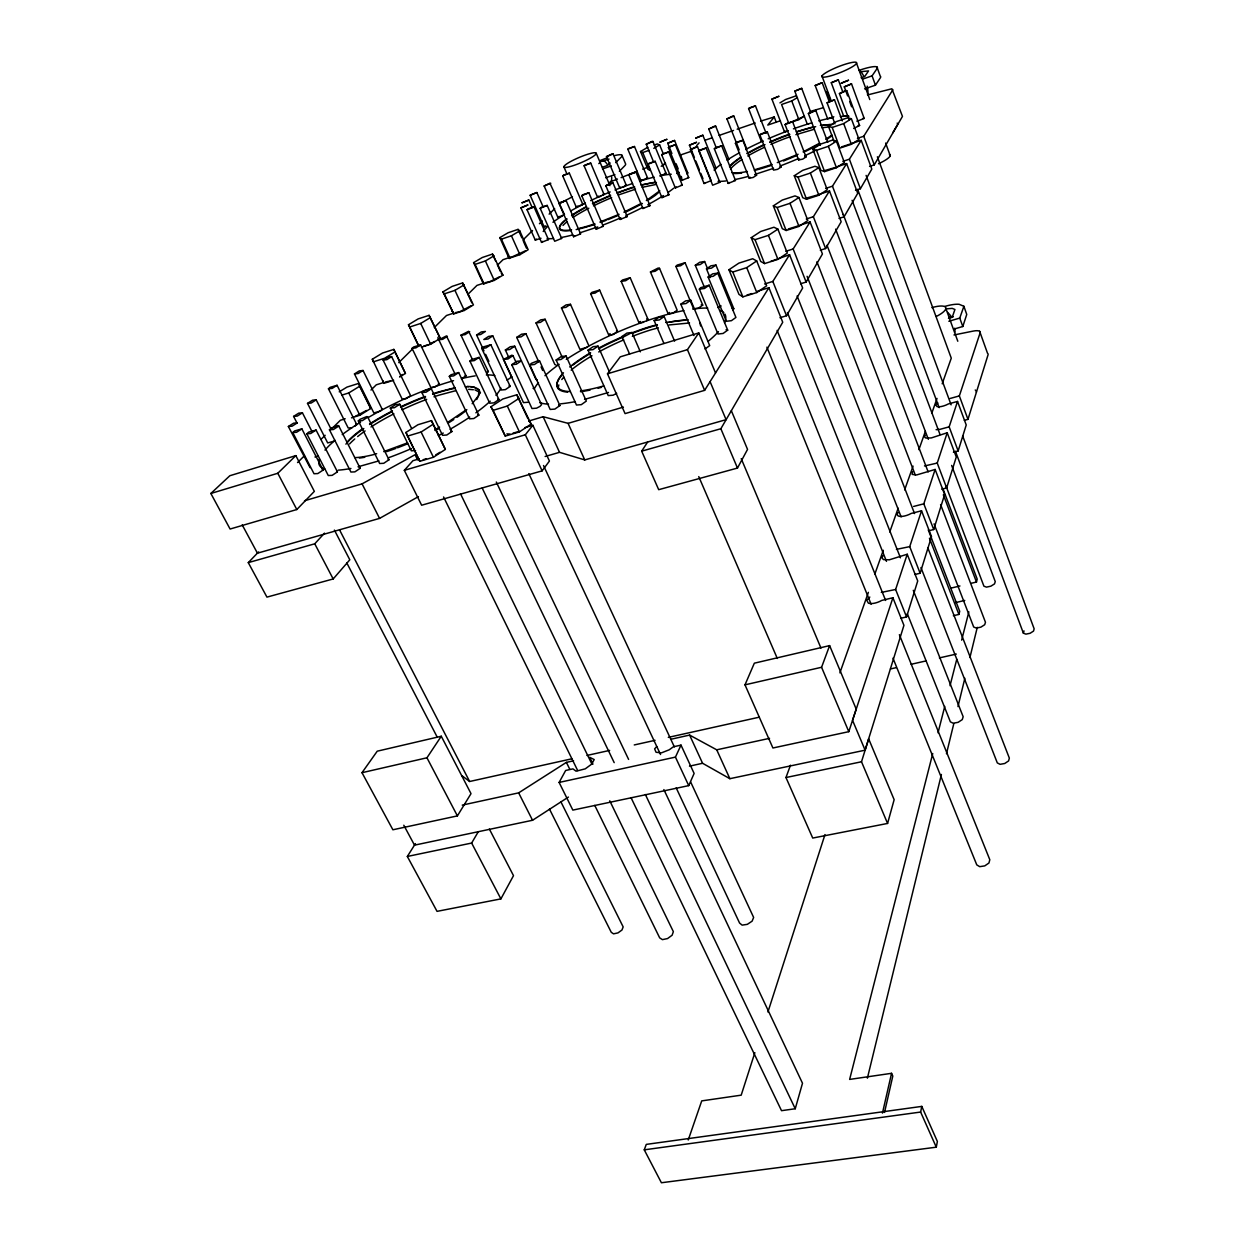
<?xml version="1.0" encoding="UTF-8"?>
<svg xmlns="http://www.w3.org/2000/svg" width="1245" height="1245" viewBox="0 0 1245 1245"><rect width="100%" height="100%" fill="white"/><g stroke="black" fill="none" stroke-linecap="round" stroke-linejoin="round"><path stroke-width="1.5" d="M912.523 471.59L912.149 474.392L916.6 474.952L935.135 469.458L944.628 494.467L933.719 529.545L928.63 530.821M936.287 1147.19L937.376 1141.463L921.782 1106.4L646.279 1144.388L644.256 1149.835L661.406 1182.75L936.287 1147.19L920.631 1112.05L921.782 1106.4M884.526 1112.423L892.805 1076.069L891.56 1073.314L849.635 1079.415L932.738 753.505M882.456 1113.108L891.56 1073.314M867.376 1078.201L941.407 774.483M946.465 753.739L953.826 723.547M957.965 706.569L964.859 678.276M969.917 657.531L977.278 627.34M938.03 732.776L944.753 706.397M950.028 685.684L956.767 659.305M961.654 640.132L968.859 611.855M970.96 583.345L976.469 582.038L977.2 579.112L942.823 488.445M953.359 615.715L958.899 614.423L959.708 611.342L928.272 529.903M887.576 823.443L894.143 799.695L868.652 738.83L861.509 761.769L887.576 823.443L812.72 838.056L785.968 777.534L790.497 765.208M962.618 435.797L1034.144 628.818L1033.537 631.075L1030.113 633.285L1025.896 634.141L1023.374 633.145L1024.013 630.888M631.013 797.609L781.518 1110.68L795.244 1108.75L802.496 1083.243L663.865 789.579M671.211 739.203L689.606 735.079L702.585 763.278L729.866 778.685L865.119 750.175L903.932 625.332L892.898 597.74L881.787 600.417A10.863 4.466 -21.8 0 1 868.341 603.125L866.769 600.23L869.819 597.055M901.053 618.22L906.547 616.929L917.721 580.964L907.231 554.243L889.288 559.814L883.576 559.628L882.051 558.087L882.892 555.706M914.842 574.505L920.133 573.214L931.509 536.657L921.533 510.792L911.262 513.422A10.007 3.766 -21.2 0 1 900.337 516.442A10.007 3.766 -21.2 0 1 898.065 512.613M941.765 489.207L946.651 487.931L956.269 456.993L947.212 432.762L931.322 437.929L926.171 438.084A9.244 3.19 -20.8 0 1 925.377 435.127M953.437 452.215L958.152 450.955L966.229 424.981L957.529 401.435L948.348 403.956A8.933 2.972 -20.7 0 1 937.158 406.695L935.664 404.952L937.781 402.929M964.33 420.343L967.972 419.347L988.032 354.872A11.781 3.735 -20.3 0 0 987.534 353.3L979.644 331.294M754.859 1052.663L741.195 1095.164L701.729 1100.891L688.236 1139.984M767.932 1011.998L824.984 834.57M953.717 329.147L962.805 326.517L966.743 314.44L963.895 306.286L959.132 304.294A23.173 6.754 -20.7 0 0 944.862 306.41M892.898 597.74L852.545 720.31L865.119 750.175M906.547 616.929L895.622 589.492L907.231 554.243M920.133 573.214L909.721 546.633L921.533 510.792M933.719 529.545L923.821 503.82L935.135 469.458M946.651 487.931L937.236 463.062L947.212 432.762M958.152 450.955L949.157 426.848L957.529 401.435M967.972 419.347L959.35 395.91L980.126 332.82A11.843 3.61 -20.4 0 0 973.045 331.123L953.997 334.967M848.794 731.671L856.218 709.136L829.621 645.61L754.346 663.18L744.992 684.843L772.912 747.996L848.794 731.671L821.575 667.273L829.621 645.61M962.805 326.517L959.755 318.082L963.895 306.286M839.893 672.86L868.387 592.355M874.861 574.054L883.281 550.274M889.755 531.973L898.174 508.193M904.648 489.892L913.067 466.112M918.888 449.647L925.362 431.346M931.851 413.06L937.018 398.416M942.2 383.787L951.273 358.171L877.383 156.777M592.931 764.197L589.71 757.302L594.207 759.559L591.655 764.15L585.274 768.834L576.077 771.2L572.933 768.881L565.65 770.484L559.114 782.436L572.84 810.106L688.734 785.626L694.119 773.441L680.999 745.117L673.374 746.798L669.219 749.801L661.375 752.883L656.037 752.26L654.637 748.867L656.737 746.549M688.734 785.626L675.444 757.116L680.999 745.117M476.71 399.552L479.823 393.155A75.556 18.068 -24.9 0 0 477.162 388.424M647.618 442.068L641.673 451.157L658.698 489.674L737.476 468.058L747.545 449.398L731.344 410.694M415.441 843.612L407.333 856.467L437.042 911.356L500.895 898.89L513.5 875.655L489.378 829.092M641.673 451.157L720.855 428.731L782.731 322.253L768.912 287.704L757.318 291.283M779.961 317.724L786.513 315.748L802.651 288.015L789.563 254.711L770.717 261.403M800.613 283.751L806.122 282.055L822.431 253.996L810.075 221.968L799.399 225.376M820.315 250.214L825.606 248.549L841.169 221.781L829.481 190.983L819.226 194.313M838.99 218.435L844.063 216.817L857.727 193.317L846.631 163.593L836.764 166.846M855.517 190.314L860.388 188.742L871.811 169.102L861.198 140.327L841.744 146.832M869.57 166.394L874.286 164.854L902.469 116.392L891.902 88.768L867.998 94.838M892.727 132.888L897.349 124.998A24.075 4.778 -21.4 0 0 897.178 123.146M407.333 856.467L471.637 843.052L478.267 831.769M457.397 815.895L471.015 793.641L441.275 736.246L377.235 751.186L361.999 772.694L392.891 829.777L457.397 815.895L426.957 757.785L441.275 736.246M715.533 372.94L698.787 332.929L620.243 356.848L607.482 373.796L625.068 413.605L704.623 390.354L768.912 287.704M764.617 283.984L772.834 281.432L789.563 254.711M785.797 251.303L793.158 248.969L810.075 221.968M806.278 218.995L813.358 216.723L829.481 190.983M825.684 188.4L832.469 186.19L846.631 163.593M842.849 161.352L849.386 159.204L861.198 140.327M857.447 138.351L863.75 136.25L892.898 89.702M864.637 88.877L875.453 85.174L880.339 77.828A24.309 4.249 -21.6 0 0 880.246 76.163L876.947 66.981M607.482 373.796L687.427 349.658L698.787 332.929M863.065 78.964L872.076 75.852L877.025 68.615A24.355 4.14 -21.7 0 0 858.91 70.42M418.974 458.923L412.92 460.712L404.329 470.33L421.635 505.221L542.12 470.859L549.434 461.055L532.86 425.261L524.908 427.611M607.98 185.225L611.513 180.509A11.843 4.373 70.8 0 0 611.637 176.977M776.273 122.352L774.219 116.968L767.776 125.076L780.444 120.734M404.329 470.33L525.312 434.77L532.86 425.261M727.687 330.143L723.112 333.458L717.991 334.018L699.379 289.151L700.655 287.673L709.168 285.214L727.687 330.143L726.068 329.738M732.636 310.176L733.819 308.713L715.953 265.06L710.973 265.792L706.475 268.873L710.07 277.604M849.09 119.738L839.426 93.608L845.371 90.652L846.74 90.62L859.579 125.48L853.681 128.453M847.627 95.927L844.297 86.854L851.533 83.897L864.186 118.399L856.98 121.325L857.727 120.454M702.709 305.118L698.352 308.184L693.605 308.776L675.91 266.446L677.155 265.092L685.092 262.742L702.709 305.118L701.231 304.792M709.168 285.214L704.499 288.466L699.379 289.151M717.774 273.122L713.183 276.281L708.125 276.997L712.7 273.838L717.774 273.122L735.919 317.444L731.422 320.681L726.364 321.272L708.125 276.997M258.587 551.924L248.284 562.631L266.944 597.118L333.178 578.956L349.798 559.799L334.407 530.09M690.742 300.216L685.964 303.547L680.828 304.2L685.606 300.885L690.742 300.216L709.697 345.596L705.012 349.005M715.953 265.06L711.455 268.142L706.475 268.873M806.029 156.932L802.683 159.142L798.621 159.936L785.097 124.64L785.953 123.737L792.551 121.59L806.029 156.932L804.69 156.87M668.176 313.833L672.798 313.258L677.171 310.223L659.523 268.329L658.123 268.064L650.45 271.986L668.176 313.833L669.405 312.433M664.161 316.557L659.259 319.949L654.154 320.572L659.041 317.179L664.161 316.557L674.588 341.13M798.621 159.936L799.461 159.002M696.64 145.618L699.099 142.864M704.623 261.528L700.172 264.562L695.301 265.278L699.768 262.259L704.623 261.528L707.58 268.687M646.731 320.696L647.991 319.296L630.188 277.728L622.484 280.016L621.177 281.37L639.043 322.875L643.572 322.33M639.043 322.875L640.319 321.475M780.973 167.11L777.58 169.336L773.581 170.114L759.886 134.911L760.773 133.993L767.325 131.877L780.973 167.11L779.666 167.032M640.35 351.837L631.993 332.508L623.434 336.959A78.451 20.029 -23.4 0 0 598.549 348.849M629.596 354.078L621.955 336.539L626.935 333.084L631.993 332.508M851.533 83.897L844.297 86.854M559.892 405.559L554.865 409.091L550.181 409.449L529.81 364.972L531.397 363.338L538.322 360.568L539.614 361.019L559.892 405.559L558.569 405.014M846.74 90.62L839.426 93.608M248.284 562.631L314.752 543.8L324.509 533.14M685.092 262.742L680.657 265.73L675.91 266.446M842.305 120.874L834.477 99.787L827.085 102.806L834.944 123.862M827.085 102.806L834.477 99.787M617.676 331.481L613.194 334.547L608.758 335.076L590.628 293.711L591.997 292.342L599.623 290.085L617.676 331.481L616.368 331.123M827.769 142.241L815.817 110.463L808.379 113.497L820.377 145.245M598.051 346.141L592.978 349.627L588.045 350.156L593.102 346.686L598.051 346.141L609.63 372.395M756.571 175.234L753.147 177.475L749.225 178.222L735.406 143.268L736.324 142.335L742.814 140.249L756.571 175.234L755.31 175.156M608.758 335.076L610.066 333.644M808.379 113.497L815.817 110.463M749.225 178.222L750.112 177.257M842.912 92.254L838.336 79.851L831.286 82.73L843.752 116.376L847.689 115.536M659.523 268.329L655.072 271.301L650.45 271.986M771.916 99.133L778.794 96.316L771.916 99.133L784.506 131.892L785.284 131.067M831.286 82.73L838.336 79.851M792.551 121.59L785.097 124.64M735.468 180.463L728.185 183.42L714.35 148.793L715.284 147.875L721.68 145.805L735.468 180.463L734.254 180.369M566.07 356.008L560.95 359.478L556.141 359.992L561.246 356.521L566.07 356.008L586.317 401.092L581.306 404.656L576.482 405.03L556.141 359.992M728.185 183.42L729.103 182.455M663.772 164.449L665.048 163.111M829.357 101.965L822.167 82.684L815.195 85.531L827.645 118.804L833.839 116.812M296.808 509.532L314.347 491.37L295.828 455.623L229.843 475.73L210.856 493.471L230.092 529.032L296.808 509.532L277.791 473.271L295.828 455.623M766.157 133.402L755.466 105.856L749.443 107.848L748.603 108.657L761.333 141.339L762.142 140.498M630.188 277.728L625.706 280.701L621.177 281.37M815.195 85.531L822.167 82.684M767.325 131.877L759.886 134.911M719.859 182.284L712.654 185.209L698.865 150.972L699.814 150.054L706.102 148.015L719.859 182.284L718.661 182.19M539.614 361.019L534.494 364.474L529.81 364.972M745.864 149.696L746.704 148.84L733.834 116.096L732.683 116.096L726.955 118.913L739.188 149.898M619.356 171.296L624.632 165.896A22.877 3.859 -23 0 0 625.612 163.951L622.018 155.392M498.903 399.521L494.016 402.851L489.736 403.209L469.925 361.097L471.528 359.572L479.169 357.377L498.903 399.521L497.767 399.022M610.081 162.908L607.607 165.429L602.424 167.219M810.884 112.657L801.718 88.348L794.792 91.165L807.289 124.142L808.534 124.158M510.17 386.386L505.392 389.623L501.144 390.012L481.737 348.413L483.309 346.935L490.857 344.74L510.17 386.386L509.034 385.903M478.843 415.13L473.847 418.522L469.567 418.849L449.321 376.348L450.986 374.776L458.674 372.582L478.843 415.13L477.722 414.601M492.771 335.901L487.993 339.013L483.823 339.511L488.6 336.415L492.771 335.901L511.773 376.955L507.073 380.114M794.792 91.165L801.718 88.348M704.047 183.529L711.144 180.634L697.511 146.785L696.36 146.739L690.352 149.696L704.047 183.529L704.966 182.595M599.623 290.085L595.079 293.089L590.628 293.711M727.905 159.951L728.761 159.08L715.704 126.196L714.552 126.181L708.779 129.029L716.373 148.046M742.814 140.249L735.406 143.268M715.221 169.242L716.124 168.34L702.834 135.223L695.862 138.07L702.834 135.223M451.888 431.548L446.784 435.019L442.535 435.299L421.868 392.564L423.58 390.946L431.284 388.767L451.888 431.548L450.815 430.988M615.715 162.644L621.037 157.321A22.908 3.751 -23 0 0 614.439 155.625M511.742 364.707L516.831 361.315L521.39 360.817L516.317 364.225L511.742 364.707L531.988 408.531L536.564 408.173L540.003 406.368L541.544 404.703L514.699 346.219L510.294 346.733L505.377 349.985L508.52 356.786M570.49 304.309L565.852 307.359L561.464 307.951L566.101 304.9L570.49 304.309L588.854 345.736M512.971 355.634L507.96 358.98L503.494 359.463L511.773 355.198L512.971 355.634L516.161 362.56M297.539 462.564L304.434 455.748M321.008 439.376L325.163 435.283M332.073 428.467L340.352 420.281L345.207 418.787M370.994 390.043L376.286 384.814L384.114 382.355M398.742 362.637L412.235 349.316M434.287 327.544L446.488 315.499L453.491 313.211M467.7 294.551L476.959 285.401L483.745 283.16M497.735 264.889L503.027 259.676L511.259 256.921M522.838 240.114L532.518 230.543M539.443 223.711L542.213 220.972M549.138 214.14L554.663 208.678M688.734 177.584L681.855 180.4L668.409 147.548L669.359 146.677L675.35 144.716L688.734 177.584L687.645 177.506M545.108 319.265L540.377 322.377L536.035 322.937L540.75 319.841L545.108 319.265L562.304 357.455M721.68 145.805L714.35 148.793M682.291 185.1L675.319 187.933L661.686 154.769L662.651 153.882L668.689 151.906L682.291 185.1L681.186 185.007M514.699 346.219L509.765 349.487L505.377 349.985M668.954 194.78L661.935 197.644L648.069 164.215L649.065 163.297L655.15 161.321L668.954 194.78L667.865 194.671M598.814 163.64L601.491 161.01A11.843 4.373 70.8 0 1 607.513 164.713M681.855 180.4L682.774 179.482M525.904 333.66L521.079 336.85L516.706 337.379L521.546 334.205L525.904 333.66L538.68 361.704M486.873 373.033L488.336 371.586L468.649 331.294L460.992 335.17L472.384 359.447M675.319 187.933L676.268 187.015M755.466 105.856L748.603 108.657M661.935 197.644L662.9 196.694M686.882 173.849L687.785 172.962L674.557 140.452L667.709 143.253L671.895 153.508M649.999 205.643L642.934 208.506L628.849 174.938L629.877 174.004L635.962 172.028L649.999 205.643L648.925 205.518M389 459.763L383.74 463.296L379.647 463.498L358.327 420.903L360.163 419.238L366.824 416.561L367.757 417.122L389 459.763L388.035 459.125M472.182 403.722L478.36 395.848L479.138 390.167L473.52 386.884L467.233 386.355M642.934 208.506L643.93 207.542M706.102 148.015L698.865 150.972M455.094 374.091L438.8 339.792L446.426 335.948L466.066 375.788L461.444 378.838M733.834 116.096L726.955 118.913M479.169 357.377L474.205 360.63L469.925 361.097M627.231 216.568L620.15 219.447L605.864 185.847L606.922 184.898L612.991 182.937L627.231 216.568L626.188 216.428M620.15 219.447L621.177 218.466M360.178 468.322L354.887 471.871L350.903 472.042L329.458 429.805L331.326 428.14L337.94 425.479L338.811 426.039L360.178 468.322L359.276 467.7M697.511 146.785L690.352 149.696M490.857 344.74L485.986 347.915L481.737 348.413M653.547 161.866L646.248 144.218L651.929 141.448L652.94 141.479L666.028 173.273L660.41 176.059M715.704 126.196L708.779 129.029M458.674 372.582L453.585 375.912L449.321 376.348M439.376 384.082L434.723 387.133L430.894 387.491L412.064 348.351L413.636 346.966L420.608 344.896L439.376 384.082L438.427 383.647M603.249 226.325L596.184 229.189L581.742 195.698L582.831 194.734L588.854 192.788L603.249 226.325L602.238 226.17M689.434 145.214L696.484 142.335L689.434 145.214L694.414 157.539M431.284 388.767L426.101 392.175L421.868 392.564M596.184 229.189L597.242 228.193M337.442 471.855L332.15 475.357L328.275 475.528L306.846 433.789L308.744 432.124L316.09 430.07L337.442 471.855L336.586 471.217M659.803 190.765L646.373 200.554M476.602 334.998L481.317 331.948L485.41 331.435L480.679 334.485L476.602 334.998L483.963 350.81M647.587 178.019L640.988 180.712L627.838 149.213L628.803 148.388L634.483 146.505L647.587 178.019L646.591 177.942M466.828 409.621L464.229 412.033A75.556 18.068 -24.9 0 1 457.008 417.324M399.738 404.236L394.463 407.691L390.292 408.033L395.568 404.594L399.738 404.236L411.488 428.218M640.988 180.712L641.922 179.84M668.689 151.906L661.686 154.769M580.59 233.873L573.556 236.737L559.021 203.449L560.141 202.484L566.101 200.554L580.59 233.873L579.61 233.718M573.556 236.737L574.63 235.741M323.062 470.112L317.817 473.567L314.02 473.738L292.777 432.56L294.66 430.926L301.881 428.887L323.062 470.112L322.237 469.489M675.35 144.716L668.409 147.548M469.676 331.652L464.976 334.672L460.992 335.17M655.15 161.321L648.069 164.215M674.557 140.452L667.709 143.253M620.679 188.042L619.714 187.948L606.486 156.637L612.135 153.898L613.085 153.944L626.282 185.272L623.014 187.295M635.962 172.028L628.849 174.938M367.757 417.122L362.404 420.592L358.327 420.903M619.714 187.948L620.679 187.077M355.074 426.086L356.755 424.561L337.068 385.312L330.19 387.319L328.462 388.782L348.211 428L351.884 427.735M561.666 238.433L554.694 241.265L540.159 208.288L541.279 207.324L547.178 205.425L561.666 238.433L560.717 238.262M603.047 195.232L604.012 194.344L590.706 163.111L585.119 164.947L584.107 165.803L597.46 197.021L600.712 196.383M447.406 336.306L442.706 339.294L438.8 339.792M597.46 197.021L598.456 196.134M612.991 182.937L605.864 185.847M548.438 239.585L541.544 242.386L527.071 209.767L528.207 208.802L534.012 206.935L548.438 239.585L547.52 239.413M541.544 242.386L542.649 241.39M338.811 426.039L333.427 429.509L329.458 429.805M652.94 141.479L646.248 144.218M582.831 204.429L576.264 207.106L562.724 175.872L563.767 175L569.338 173.164L582.831 204.429L581.913 204.32M420.608 344.896L415.877 347.884L412.064 348.351M576.264 207.106L577.275 206.203M659.227 191.932L655.57 195.185A56.803 10.52 -23 0 1 648.863 199.698M520.924 207.837L527.771 205.036L520.924 207.837L535.272 240.083L536.362 239.102M588.854 192.788L581.742 195.698M316.09 430.07L310.705 433.509L306.846 433.789M557.885 217.361L564.483 214.669L549.901 183.202L544.143 186.003L557.885 217.361L558.927 216.443M543.038 206.577L536.844 192.524L530.152 195.247L544.112 226.839L545.17 225.905M634.483 146.505L627.838 149.213M391.63 356.63L386.837 359.649L383.102 360.085L387.88 357.082L391.63 356.63L410.617 395.677L405.917 398.742L402.166 399.085L383.102 360.085M566.101 200.554L559.021 203.449M301.881 428.887L296.543 432.28L292.777 432.56M613.085 153.944L606.486 156.637M363.011 370.481L358.155 373.531L354.467 373.936L359.323 370.885L363.011 370.481L382.324 409.543L381.452 409.06M302.426 412.826L297.259 416.079L293.602 416.39L298.753 413.138L302.426 412.826L311.826 431.19M288.358 426.49L293.618 423.175L297.322 422.88L292.061 426.21L288.358 426.49L310.098 467.684M337.068 385.312L332.119 388.409L328.462 388.782M547.178 205.425L540.159 208.288M316.214 399.847L311.157 403.038L307.515 403.364L312.573 400.205L316.214 399.847L331.077 429.12M590.706 163.111L584.107 165.803M534.012 206.935L527.071 209.767M569.338 173.164L562.724 175.872M550.788 183.28L544.143 186.003M536.844 192.524L530.152 195.247M528.845 200.04L522.075 202.795L528.845 200.04L531.988 207.121M465.225 410.492L447.593 422.444M825.777 139.269L831.925 135.051M756.773 292.544L766.655 285.805L756.711 260.968L752.711 258.742L738.908 263.115L728.947 269.729L738.97 294.38L742.86 296.855L756.773 292.544L746.735 267.628L756.711 260.968M519.414 431.906L531.148 424.016L516.815 394.774L502.762 399.022L490.95 406.757L505.268 436.092L519.414 431.906L507.337 406.041L519.196 398.229M777.938 259.365L787.307 253.062L777.892 229.127L773.923 227.244L760.648 231.508L751.217 237.686L760.695 261.45L764.57 263.582L777.938 259.365L768.445 235.367L777.892 229.127M560.203 203.215L572.435 196.757M366.497 410.476L355.276 416.344M798.979 226.403L807.834 220.505L798.948 197.504L795.01 195.901L782.265 200.071L773.347 205.845L782.311 228.691L786.155 230.496L798.979 226.403L790.015 203.324L798.948 197.504M433.431 457.273L445.352 449.398L431.47 420.623L417.946 424.732L405.948 432.451L419.783 461.304L433.431 457.273L421.106 432.031L407.426 436.139M400.221 376.13L402.711 374.48M818.852 195.247L827.24 189.738L818.836 167.624L814.946 166.285L802.729 170.332L794.279 175.732L802.745 197.706L806.558 199.247L818.852 195.247L810.386 173.055L818.836 167.624M836.438 167.702L844.406 162.519L836.422 141.199L832.578 140.078L820.813 144.031L812.783 149.104L820.829 170.3L824.595 171.608L836.438 167.702L828.392 146.319L836.422 141.199M471.046 305.788L459.825 311.717L455.25 312.651M421.106 432.031L433.151 424.234L431.47 420.623M403.8 825.233L414.507 845.153L532.549 820.268L568.42 797.065M828.516 126.476L832.205 127.457L839.924 148.108L851.378 144.296L859.003 139.393L851.378 118.742L847.58 117.808L836.204 121.652L828.516 126.476L834.29 141.868M499.089 277.012L490.172 281.526L485.441 282.599M462.253 805.11L518.651 792.863L566.397 762.376L573.572 760.819M525.795 250.665L512.8 256.563M832.205 127.457L843.69 123.582L851.378 118.742M351.495 417.838L359.883 415.239L370.652 408.531L369.609 405.496L358.638 383.413L346.966 387.102L339.247 391.817M399.614 377.048L405.434 373.438L393.84 349.394L382.542 353.02L372.317 359.229L373.329 361.844L384.736 358.202L395.007 351.946L393.84 349.394M790.388 122.492L798.839 119.613L804.441 116.158M342.017 395.07L348.756 392.953L359.603 386.292L358.638 383.413M421.479 347.184L430.63 344.258L440.263 338.344L429.074 315.343L418.164 318.907L408.485 324.727L418.382 345.347M464.307 310.456L473.427 304.916L462.642 282.926L452.091 286.412L442.94 291.875L453.709 313.911L464.307 310.456L454.939 290.365L444.309 293.867L442.94 291.875M408.485 324.727L409.698 327.015L420.701 323.435L430.412 317.584M482.469 281.915L484.009 283.767L494.281 280.39L502.933 275.161L492.506 254.073L482.297 257.497L473.598 262.633L483.418 283.891M788.692 123.068L781.58 104.502L791.758 100.969L797.407 97.561M435.719 454.892L440.03 452.277M779.961 102.884L785.611 99.491L795.695 95.989M508.302 256.345L509.936 257.995L519.912 254.68L528.176 249.716L519.756 230.885L518.06 229.376L508.147 232.737L499.836 237.624L509.174 258.602M661.188 166.27L665.546 163.655M454.939 290.365L464.12 284.872M473.598 262.633L475.092 264.391L485.394 260.952L494.109 255.77M499.836 237.624L501.424 239.165L511.43 235.787L519.756 230.885M653.796 148.342L659.648 144.902L663.32 153.851M640.506 151.532L642.731 152.528L650.155 170.409L647.898 169.32L640.506 151.532L647.805 147.252M434.801 429.899L439.594 427.097M819.459 143.268L803.103 151.874M641.377 203.371L623.869 212.164M242.199 524.861L257.435 553.185L379.569 518.387L418.429 496.63M802.589 116.999L792.909 121.434M304.511 500.77L362.077 483.854L415.052 454.721L417.589 459.872M616.68 393.327L613.162 395.194L608.214 395.599L588.045 350.156M717.929 307.624L721.135 305.943M587.5 347.199L579.921 349.331L561.464 307.951M380.705 411.021L373.842 412.951L354.467 373.936M334.594 441.026L327.684 442.924L307.515 403.364M540.984 238.277L535.272 240.083M676.689 173.522L679.039 172.355M429.976 343.822L434.645 341.519M619.045 214.327L599.997 221.983M798.092 154.256L777.285 162.581M835.068 167.546L824.844 170.534M797.92 225.983L788.35 228.956M817.747 194.905L807.133 197.893M407.535 442.862L383.74 451.608M610.268 181.894L617.473 179.062M621.084 177.646L637.3 171.265M642.7 169.149L648.116 167.032M772.056 164.465L754.517 169.787M618.438 194.967L635.51 189.162M790.404 136.623L784.941 138.569A58.78 11.252 -22 0 0 770.873 144.358M795.882 134.678L814.277 129.262M597.724 226.932L579.968 232.799M773.612 168.293L754.735 174.487M617.442 192.633L632.413 187.326M789.299 134.242L783.992 136.11A58.811 11.189 -22 0 0 769.924 141.899M796.395 131.721L813.343 126.788M654.17 145.058L657.344 143.953L659.648 144.902M642.731 152.528L649.143 150.318M861.104 77.781L864.699 76.552L868.543 70.918L860.326 71.728M602.487 168.962L611.295 165.912M704.701 140.374L711.922 137.884M719.128 135.409L733.554 130.445M737.164 129.2L755.201 123.006M760.602 121.138L774.219 116.968M605.677 177.77L614.89 174.627M679.552 155.314L691.722 151.143M812.783 149.104L816.518 150.287L828.392 146.319M378.947 460.883L358.031 466.782M794.279 175.732L798.045 177.132L810.386 173.055M608.494 392.471L584.543 399.396M773.347 205.845L777.145 207.51L790.015 203.324M423.767 346.11L428.436 344.585M602.051 161.336L609.054 159.08M751.217 237.686L755.03 239.662L768.445 235.367M423.222 459.701L426.428 458.674M547.318 226.248L544.112 226.839M728.947 269.729L732.776 272.033L746.735 267.628M372.317 359.229L383.88 383.335L393.638 380.27M210.856 493.471L277.791 473.271M490.95 406.757L493.144 410.321L507.337 406.041M528.767 421.028L543.147 416.717L568.078 423.347L623.403 407.099M513.002 433.167L517.593 431.813M376.659 453.694L373.126 454.736A75.229 17.959 -24.9 0 1 354.856 457.631M948.488 318.393L952.207 317.304L954.931 309.491L952.176 308.371L946.029 308.9M948.846 321.257L959.755 318.082M545.123 456.495L559.519 452.324L584.745 459.919L726.084 419.658L710.086 381.639M810.075 111.49L823.147 107.739M746.984 295.003L752.058 293.555M950.215 398.447L959.35 395.91M642.218 187.31L655.601 184.54M314.954 456.993L317.849 456.199M641.113 184.96L655.306 182.128M527.942 402.26L523.46 402.617L503.494 359.463M949.157 426.848L939.71 429.416A9.244 3.19 -20.8 0 0 936.1 429.712M658.372 327.824L651.213 329.754A78.061 20.044 -23.4 0 0 632.367 336.352M415.534 450.565L411.348 450.799L390.292 408.033M455.405 390.774L439.298 395.07A75.182 18.068 -24.9 0 0 433.991 396.781M937.236 463.062L924.49 465.972M656.924 324.774L649.874 326.641A78.124 19.92 -23.4 0 0 631.028 333.24M665.748 322.455L688.189 319.794M455.265 387.615L437.882 392.128A75.229 17.959 -24.9 0 0 432.575 393.84M913.628 506.45L923.821 503.82M909.721 546.633L896.431 549.372M895.622 589.492L881.32 592.402M950.76 588.169L959.942 585.975M955.46 602.627L964.766 600.432M361.999 772.694L426.957 757.785M744.992 684.843L821.575 667.273M890.455 668.954L896.104 667.678M911.153 664.285L926.218 660.877M939.384 657.905L956.316 654.076M461.926 775.697L469.63 781.502L571.813 758.812M586.955 755.45L609.661 750.408M634.25 744.946L655.072 740.324M668.316 737.382L759.139 717.213M689.481 766.157L702.585 763.278M559.114 782.436L675.444 757.116M689.606 735.079L716.731 749.817L769.55 738.347M785.968 777.534L861.509 761.769M821.887 127.753L828.999 126.943M820.346 125.434L833.014 124.344M385.67 381.857L390.479 381.017M644.256 1149.835L920.631 1112.05M669.141 324.929L689.528 322.984M949.639 317.055L953.328 316.79M862.801 118.399L864.186 118.399M858.194 125.465L859.579 125.48M784.506 131.892L785.719 131.923M761.333 141.339L762.516 141.37M727.625 159.018L728.761 159.08M714.972 168.277L716.124 168.34M506.886 433.882L509.936 434.085M686.711 172.884L687.785 172.962M665.001 173.195L666.028 173.273M468.649 389.327L473.365 389.747M625.301 185.178L626.282 185.272M603.078 194.251L604.012 194.344M732.247 308.371L733.819 308.713M646.622 318.938L647.991 319.296M621.955 336.539L623.434 336.959M556.064 364.972L554.85 364.536L536.035 322.937M537.14 379.834L535.941 379.367L516.706 337.379M510.652 376.504L511.773 376.955M533.047 388.315L534.261 388.813M487.293 371.15L488.336 371.586M465.054 375.367L466.066 375.788M474.936 389.872L480.446 392.735M355.914 424.047L356.755 424.561M947.663 312.402L950.978 316.09M501.284 273.355L502.933 275.161M528.674 420.374L531.148 424.016M440.263 338.344L429.074 315.343M314.752 543.8L333.178 578.956M471.637 843.052L500.895 898.89M346.717 562.771L437.197 737.087M339.558 529.888L469.63 781.502M293.602 416.39L297.026 423.051M362.077 483.854L379.569 518.387M518.651 792.863L532.549 820.268M549.481 809.079L611.264 932.303L613.536 933.843L617.971 932.894L621.971 930.015L623.169 926.903L560.904 801.827M348.756 392.953L359.883 415.239M359.603 386.292L370.652 408.531M566.397 762.376L569.759 769.208M443.562 496.957L577.68 770.562M594.768 805.406L659.679 937.858L662.418 939.633L667.569 938.559L672.113 935.228L673.358 931.649L609.754 800.8M405.948 432.451L419.783 461.304M395.007 351.946L405.434 373.438M460.479 493.751L591.935 764.165M433.151 424.234L445.352 449.398M409.698 327.015L418.818 346.032M482.188 488.04L614.19 762.64M420.701 323.435L430.63 344.258M496.304 482.033L628.601 759.403M645.361 794.512L795.244 1108.75M444.309 293.867L453.709 313.911M451.795 310.254L453.413 313.693M493.144 410.321L505.268 436.092M528.814 473.614L660.535 754.517M676.191 787.867L739.577 923.043L742.129 925.128L747.327 924.35L752.104 921.16L753.645 917.456L690.679 782.047M525.312 434.77L542.12 470.859M485.612 354.327L488.88 361.361M516.815 394.774L527.88 418.662M462.642 282.926L471.886 302.862M543.52 465.505L674.339 746.875M475.092 264.391L484.009 283.767M543.147 416.717L559.519 452.324M485.394 260.952L494.281 280.39M492.506 254.073L495.697 261.092M497.3 264.594L500.49 271.612M568.078 423.347L584.745 459.919M716.731 749.817L729.866 778.685M541.061 366.948L542.664 370.45M501.424 239.165L509.936 257.995M511.43 235.787L519.912 254.68M518.06 229.376L521.873 237.888M523.398 241.297L526.448 248.113M698.756 476.602L777.316 658.465M563.829 166.721L566.911 173.864M654.154 320.572L663.881 343.371M596.293 153.415A17.601 2.786 -23.1 0 1 571.844 166.083A17.601 2.786 -23.1 0 1 572.031 160.792A17.601 2.786 -23.1 0 1 596.293 153.415L609.957 185.645M687.427 349.658L704.623 390.354M720.855 428.731L737.476 468.058M680.828 304.2L694.01 335.574M741.226 458.658L820.969 648.085M695.301 265.278L704.188 286.755M676.097 163.764L678.183 168.884M732.776 272.033L742.86 296.855M695.83 161.056L699.394 169.849M700.81 173.366L702.958 178.657M766.889 347.168L871.111 604.23M892.976 658.154L976.78 864.886L979.722 866.66L984.764 865.882L988.95 863.003L989.806 859.719L899.372 634.67M777.113 330.392L885.631 600.463M787.431 312.526L886.487 561.37M907.309 613.66L950.386 721.851L953.203 723.236L958.136 722.318L962.26 719.61L963.163 716.731L913.285 590.317M772.834 281.432L786.513 315.748M755.03 239.662L764.57 263.582M797.111 295.968L900.446 557.807M382.806 380.581L383.88 383.335M807.087 276.312L901.131 516.893M920.942 567.549L997.307 762.905L1000.062 764.321L1004.746 763.496L1008.59 760.913L1009.337 758.112L927.883 547.987M777.145 207.51L786.155 230.496M793.158 248.969L806.122 282.055M929.439 538.229L958.899 614.423M816.922 261.761L914.53 513.562M798.045 177.132L806.558 199.247M813.358 216.723L825.606 248.549M827.007 245.265L915.293 475.03M934.061 523.88L973.683 627.013L976.329 628.087L980.889 627.138L984.686 624.725L985.464 622.282L940.582 504.521M835.628 229.142L928.147 471.902M816.518 150.287L824.595 171.608M943.336 494.779L976.469 582.038M791.758 100.969L798.839 119.613M843.254 214.436L928.334 439.298M946.169 486.437L983.908 586.177L986.476 587.126L990.88 586.177L994.522 583.889L995.253 581.617L951.631 465.412M832.469 186.19L844.063 216.817M852.094 200.305L940.037 434.536M857.665 189.38L939.166 407.629M955.46 451.281L1023.374 633.145M843.69 123.582L851.378 144.296M821.949 75.961L831.333 101.141M826.991 91.414L830.415 100.627M849.386 159.204L860.388 188.742M866.1 175.405L951.133 404.843M863.75 136.25L874.286 164.854M849.635 101.374L851.642 106.805M856.576 63.308A18.722 3.081 -21.8 0 1 829.061 76.287A18.722 3.081 -21.8 0 1 832.111 69.409A18.722 3.081 -21.8 0 1 856.576 63.308L869.788 99.553M885.631 143.066L890.253 155.765M945.873 308.527L957.794 341.239M872.076 75.852L875.453 85.174M699.659 322.393L700.67 326.003M437.944 337.379L438.1 338.749M954.713 328.213L955.024 331.948M599.81 160.698A22.908 3.751 -23 0 1 607.576 157.71M889.412 154.396A18.364 3.891 -21.4 0 1 878.488 163.733M860.139 71.307A12.497 3.004 72.6 0 1 863.703 76.101M867.174 86.138A12.497 3.004 72.6 0 1 867.469 94.698M931.882 307.624A17.788 5.151 -20.8 0 1 945.749 307.499A17.788 5.151 -20.8 0 1 936.287 316.463M975.24 390.027A17.477 5.805 -20.5 0 1 976.329 392.144M642.389 203.511A56.803 10.52 -23 0 1 625.13 212.304M618.298 215.369A56.803 10.52 -23 0 1 607.793 219.696M606.082 220.365A56.803 10.52 -23 0 1 600.448 222.45M594.861 224.396A56.803 10.52 -23 0 1 589.539 226.092M587.842 226.606A56.803 10.52 -23 0 1 576.155 229.578M570.832 230.496A56.803 10.52 -23 0 1 567.129 218.995M571.579 215.821A56.803 10.52 -23 0 1 586.255 207.199M592.744 203.884A56.803 10.52 -23 0 1 610.097 196.025M617.162 193.193A56.803 10.52 -23 0 1 634.81 187.092M641.486 185.209A56.803 10.52 -23 0 1 656.426 182.517M831.333 136.11A59.06 11.252 -22 0 1 827.349 139.035M818.868 144.358A59.06 11.252 -22 0 1 805.297 151.485M796.847 155.423A59.06 11.252 -22 0 1 783.51 160.978M770.982 165.523A59.06 11.252 -22 0 1 754.392 170.472M741.646 173.039A59.06 11.252 -22 0 1 733.819 173.491M729.866 166.628A59.06 11.252 -22 0 1 740.822 157.679M747.607 153.555A59.06 11.252 -22 0 1 764.99 144.622M769.846 142.428A59.06 11.252 -22 0 1 789.844 134.429M796.504 132.11A59.06 11.252 -22 0 1 815.677 126.694M822.649 125.325A59.06 11.252 -22 0 1 830.524 124.578M453.771 419.518A75.556 18.068 -24.9 0 1 448.62 422.818M438.645 428.685A75.556 18.068 -24.9 0 1 435.268 430.552M407.675 443.749A75.556 18.068 -24.9 0 1 397.56 447.78M395.926 448.387A75.556 18.068 -24.9 0 1 386.588 451.639M364.754 457.273A75.556 18.068 -24.9 0 1 359.369 458.051M345.892 444.154A75.556 18.068 -24.9 0 1 349.005 440.683M350.063 439.625A75.556 18.068 -24.9 0 1 363.82 428.513M369.718 424.529A75.556 18.068 -24.9 0 1 392.3 411.566M400.75 407.395A75.556 18.068 -24.9 0 1 425.603 396.875M432.964 394.26A75.556 18.068 -24.9 0 1 455.328 388.207M465.365 386.853A75.556 18.068 -24.9 0 1 468.711 386.759M470.812 386.837A75.556 18.068 -24.9 0 1 475.932 387.849M601.506 387.319A78.451 20.029 -23.4 0 1 598.051 388.238M590.114 390.074A78.451 20.029 -23.4 0 1 580.481 391.693M567.58 392.159A78.451 20.029 -23.4 0 1 561.075 376.161M572.996 365.034A78.451 20.029 -23.4 0 1 590.488 353.393M632.195 333.395A78.451 20.029 -23.4 0 1 657.407 325.007M669.296 322.175A78.451 20.029 -23.4 0 1 685.092 320.105M348.071 440.979A75.229 17.959 -24.9 0 1 362.062 429.12M369.516 424.031A75.229 17.959 -24.9 0 1 392.44 410.881M400.548 406.882A75.229 17.959 -24.9 0 1 425.261 396.424M500.941 388.113A100.643 24.044 -24.9 0 1 495.946 395.303M490.25 401.17A100.643 24.044 -24.9 0 1 475.87 412.842M469.77 417.091A100.643 24.044 -24.9 0 1 450.005 429.307M443.251 433.058A100.643 24.044 -24.9 0 1 438.396 435.657M411.317 448.62A100.643 24.044 -24.9 0 1 389.171 457.491M350.919 468.462A100.643 24.044 -24.9 0 1 338.282 470.143M324.898 469.178A100.643 24.044 -24.9 0 1 319.374 459M324.992 450.083A100.643 24.044 -24.9 0 1 335.029 440.325M342.235 434.583A100.643 24.044 -24.9 0 1 360.568 422.148M368.364 417.464A100.643 24.044 -24.9 0 1 453.553 380.69M461.802 378.542A100.643 24.044 -24.9 0 1 475.201 375.881M486.359 374.901A100.643 24.044 -24.9 0 1 494.841 375.632M349.58 443.951A75.182 18.068 -24.9 0 1 354.778 438.956M357.626 436.575A75.182 18.068 -24.9 0 1 365.127 430.926M370.979 426.973A75.182 18.068 -24.9 0 1 393.887 413.822M401.979 409.823A75.182 18.068 -24.9 0 1 426.693 399.365M603.685 385.903A78.124 19.92 -23.4 0 1 580.528 390.899M570.101 391.537A78.124 19.92 -23.4 0 1 563.471 372.784M569.743 366.979A78.124 19.92 -23.4 0 1 590.597 352.677M598.907 348.024A78.124 19.92 -23.4 0 1 622.329 336.804M724.886 314.067A104.502 26.674 -23.4 0 1 724.574 322.72M718.443 331.637A104.502 26.674 -23.4 0 1 708.296 341.208M575.346 401.606A104.502 26.674 -23.4 0 1 560.53 403.831M548.531 404.174A104.502 26.674 -23.4 0 1 539.77 402.664M534.572 388.331A104.502 26.674 -23.4 0 1 538.478 382.573M544.983 375.694A104.502 26.674 -23.4 0 1 559.129 364.303M566.304 359.385A104.502 26.674 -23.4 0 1 683.832 310.581M692.749 309.087A104.502 26.674 -23.4 0 1 707.736 308.044M720.497 310.347A104.502 26.674 -23.4 0 1 723.812 312.635M558.663 389.327A78.061 20.044 -23.4 0 1 558.834 384.938M561.806 379.554A78.061 20.044 -23.4 0 1 563.752 377.173M571.159 370.107A78.061 20.044 -23.4 0 1 591.982 355.79M598.705 351.977A78.061 20.044 -23.4 0 1 623.683 339.901M594.783 223.835A56.57 10.458 -23 0 1 579.205 228.333M571.595 229.827A56.57 10.458 -23 0 1 566.07 219.322M571.906 215.105A56.57 10.458 -23 0 1 586.333 206.654M592.464 203.526A56.57 10.458 -23 0 1 610.657 195.325M673.716 188.197A75.649 13.991 -23 0 1 667.74 192.679M663.398 195.589A75.649 13.991 -23 0 1 647.836 204.709M642.731 207.401A75.649 13.991 -23 0 1 625.986 215.478M620.71 217.813A75.649 13.991 -23 0 1 602.985 225.049M572.747 234.916A75.649 13.991 -23 0 1 562.133 237.328M553.496 238.542A75.649 13.991 -23 0 1 547.131 238.511M543.209 231.523A75.649 13.991 -23 0 1 546.928 227.244M552.951 222.248A75.649 13.991 -23 0 1 564.094 214.809M570.817 210.872A75.649 13.991 -23 0 1 585.383 203.168M590.612 200.632A75.649 13.991 -23 0 1 610.159 191.948M615.03 189.971A75.649 13.991 -23 0 1 632.538 183.513M639.634 181.179A75.649 13.991 -23 0 1 654.092 177.132M659.85 175.856A75.649 13.991 -23 0 1 671.257 174.253M681.171 176.416A75.649 13.991 -23 0 1 681.388 179.311M563.005 225.423A56.539 10.52 -23 0 1 567.097 221.688M572.933 217.455A56.539 10.52 -23 0 1 588.838 208.226M593.476 205.876A56.539 10.52 -23 0 1 611.653 197.659M747.405 171.468A58.811 11.189 -22 0 1 732.044 172.713M729.508 166.612A58.811 11.189 -22 0 1 740.837 157.166M746.798 153.508A58.811 11.189 -22 0 1 763.154 144.996M814.697 151.018A78.653 14.956 -22 0 1 804.893 155.672M798.465 158.535A78.653 14.956 -22 0 1 780.35 165.896M747.716 176.557A78.653 14.956 -22 0 1 735.811 179.358M725.804 180.961A78.653 14.956 -22 0 1 718.069 181.334M714.101 170.129A78.653 14.956 -22 0 1 720.948 164.34M727.111 160.091A78.653 14.956 -22 0 1 739.623 152.653M746.113 149.198A78.653 14.956 -22 0 1 763.216 140.965M768.165 138.786A78.653 14.956 -22 0 1 788.365 130.663M793.438 128.826A78.653 14.956 -22 0 1 811.662 122.881M818.805 120.889A78.653 14.956 -22 0 1 833.014 117.652M840.328 116.563A78.653 14.956 -22 0 1 848.965 116.252M730.504 169.102A58.78 11.252 -22 0 1 741.802 159.625M747.778 155.967A58.78 11.252 -22 0 1 764.103 147.455M848.483 80.256L841.324 83.166L848.483 80.256M666.806 139.347L660.052 142.117L666.806 139.347"/></g></svg>
